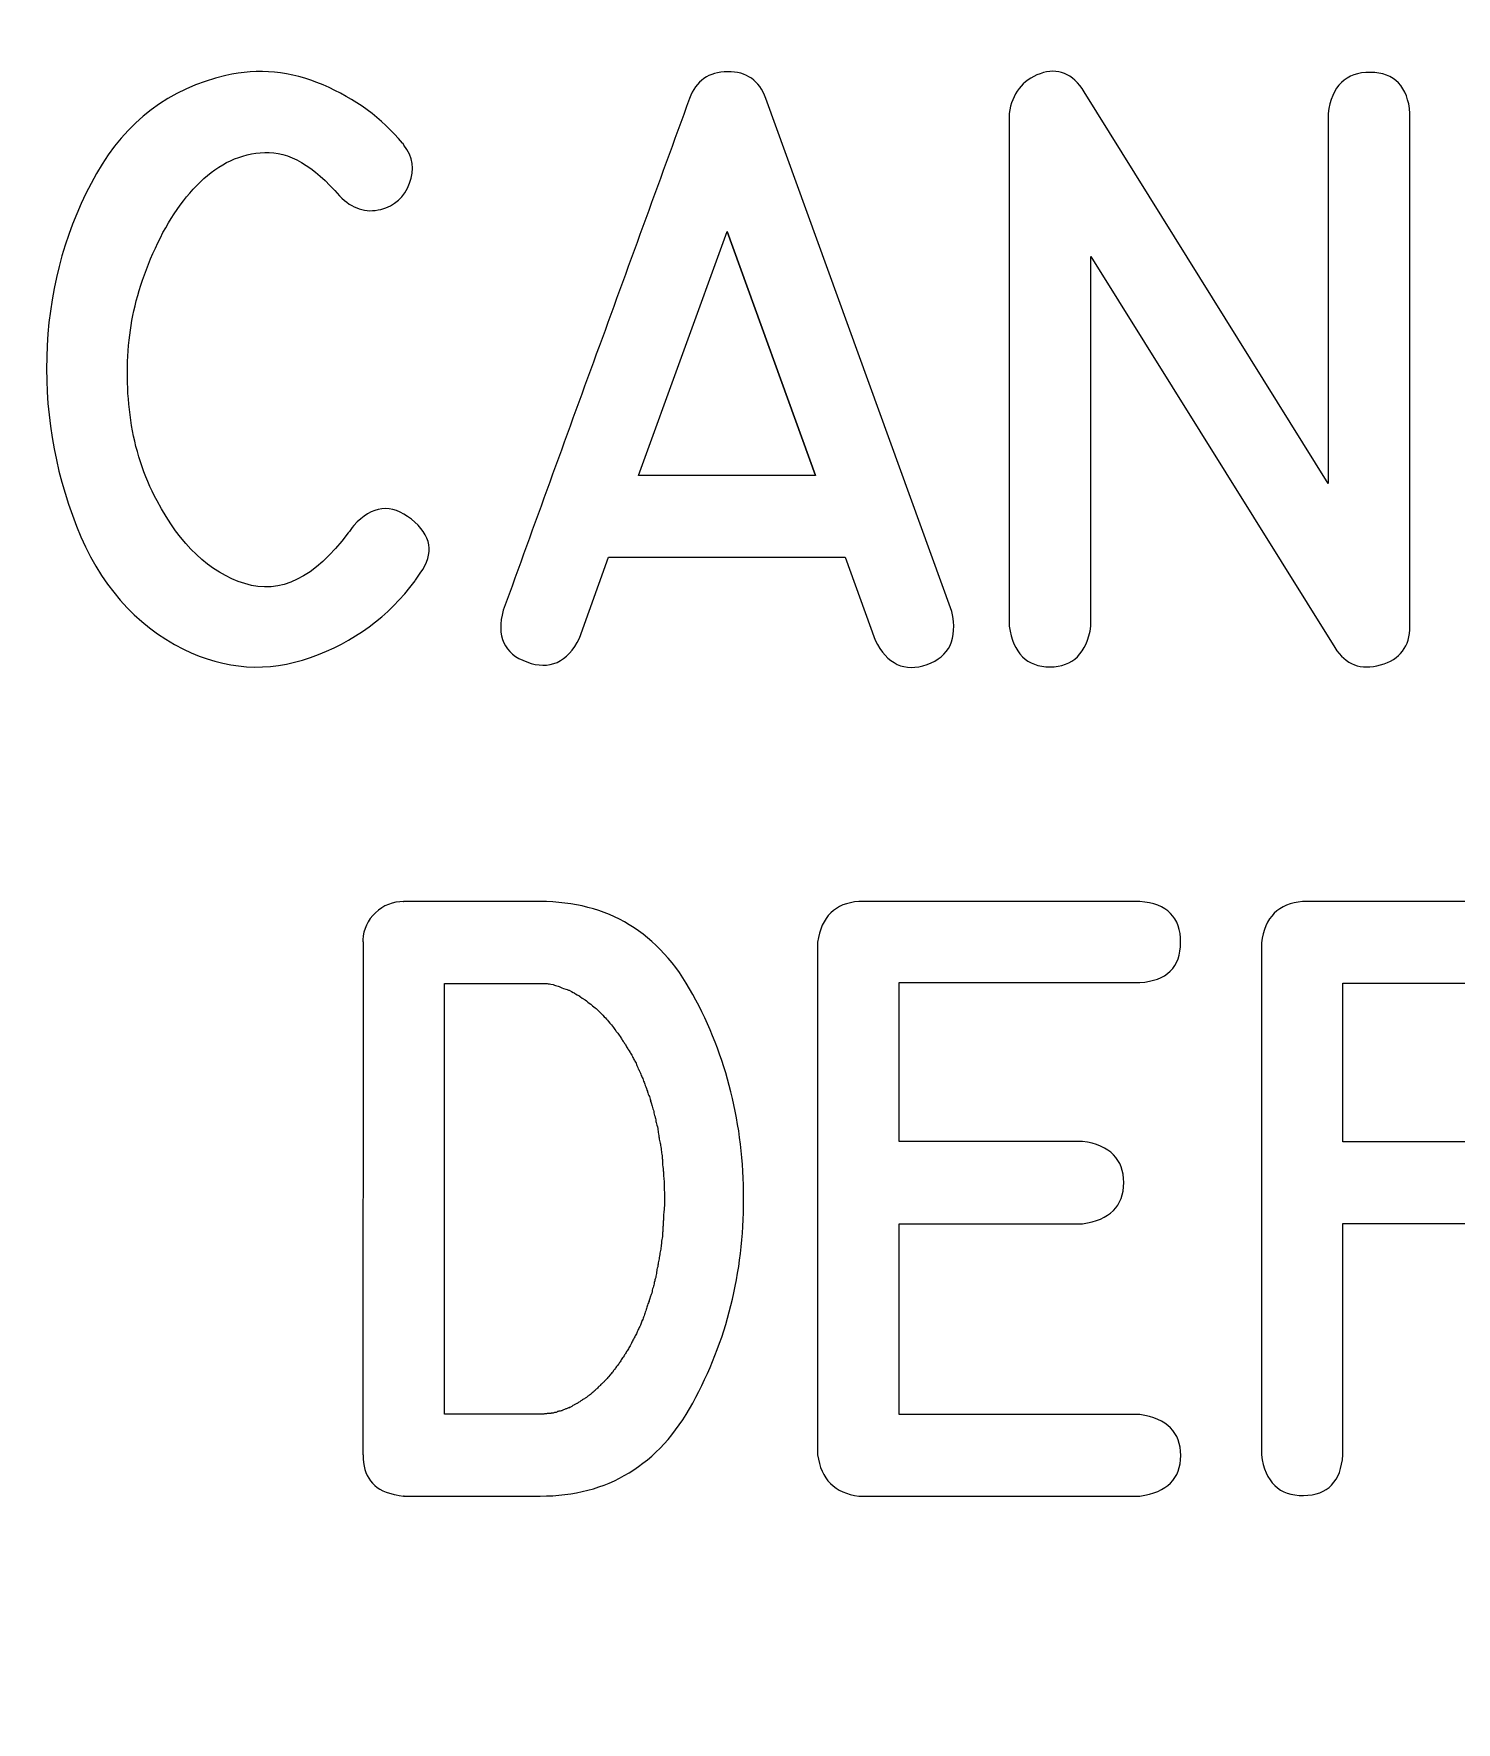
# Model space of a CAD drawing. Header units: millimetres. Extents: x -288 to 359, y -150 to 98.
# Drawn here: x -62.22 to -54.62, y 15.93 to 24.95 of the extents above; entities that cross this region are included whole.
import ezdxf

# ---------------------------------------------------------------- set-up
doc = ezdxf.new("R2010")
doc.units = ezdxf.units.MM
doc.header["$MEASUREMENT"] = 0
doc.layers.add('Cut', color=7, linetype='Continuous', plot=False)
doc.layers.add('Engrave', color=7, linetype='Continuous')

msp = doc.modelspace()

# ---------------------------------------------------------------- linework, layer by layer
at = {"layer": 'Cut', "color": 250, "lineweight": 9}
msp.add_open_spline([(-125.3294, 95.8698), (-125.5948, 95.8696), (-125.8492, 95.764), (-126.0368, 95.5762), (-126.0368, 95.5762), (-126.2243, 95.3885), (-126.3296, 95.1352), (-126.3294, 94.8698), (-126.3294, 94.8698), (-126.3294, 94.8698), (-126.3294, 90.3823), (-126.3294, 90.3823), (-126.3294, 90.3823), (-126.3292, 90.1169), (-126.2236, 89.8624), (-126.0359, 89.6749), (-126.0359, 89.6749), (-125.8481, 89.4874), (-125.5948, 89.3821), (-125.3294, 89.3823), (-125.3294, 89.3823), (-125.3294, 89.3823), (-122.8669, 89.3823), (-122.8669, 89.3823), (-122.8669, 89.3823), (-120.5447, 89.3823), (-118.3988, 88.1434), (-117.2377, 86.1323), (-117.2377, 86.1323), (-116.0766, 84.1212), (-116.0766, 81.6434), (-117.2377, 79.6323), (-117.2377, 79.6323), (-118.3988, 77.6212), (-120.5447, 76.3823), (-122.8669, 76.3823), (-122.8669, 76.3823), (-122.8669, 76.3823), (-125.3294, 76.3823), (-125.3294, 76.3823), (-125.3294, 76.3823), (-125.5948, 76.3821), (-125.8492, 76.2765), (-126.0368, 76.0887), (-126.0368, 76.0887), (-126.2243, 75.901), (-126.3296, 75.6477), (-126.3294, 75.3823), (-126.3294, 75.3823), (-126.3294, 75.3823), (-126.3294, 23.7073), (-126.3294, 23.7073), (-126.3294, 23.7073), (-126.3292, 23.4419), (-126.2236, 23.1874), (-126.0359, 22.9999), (-126.0359, 22.9999), (-125.8481, 22.8124), (-125.5948, 22.7071), (-125.3294, 22.7073), (-125.3294, 22.7073), (-125.3294, 22.7073), (-122.8669, 22.7073), (-122.8669, 22.7073), (-122.8669, 22.7073), (-120.5447, 22.7073), (-118.3988, 21.4684), (-117.2377, 19.4573), (-117.2377, 19.4573), (-116.0766, 17.4462), (-116.0766, 14.9684), (-117.2377, 12.9573), (-117.2377, 12.9573), (-118.3988, 10.9462), (-120.5447, 9.7073), (-122.8669, 9.7073), (-122.8669, 9.7073), (-122.8669, 9.7073), (-125.3294, 9.7073), (-125.3294, 9.7073), (-125.3294, 9.7073), (-125.5948, 9.7071), (-125.8492, 9.6015), (-126.0368, 9.4137), (-126.0368, 9.4137), (-126.2243, 9.226), (-126.3296, 8.9727), (-126.3294, 8.7073), (-126.3294, 8.7073), (-126.3294, 8.7073), (-126.3294, -62.0177), (-126.3294, -62.0177), (-126.3294, -62.0177), (-126.3292, -62.2831), (-126.2236, -62.5376), (-126.0359, -62.7251), (-126.0359, -62.7251), (-125.8481, -62.9126), (-125.5948, -63.0179), (-125.3294, -63.0177), (-125.3294, -63.0177), (-125.3294, -63.0177), (-122.8669, -63.0177), (-122.8669, -63.0177), (-122.8669, -63.0177), (-120.5447, -63.0177), (-118.3988, -64.2566), (-117.2377, -66.2677), (-117.2377, -66.2677), (-116.0766, -68.2788), (-116.0766, -70.7566), (-117.2377, -72.7677), (-117.2377, -72.7677), (-118.3988, -74.7788), (-120.5447, -76.0177), (-122.8669, -76.0177), (-122.8669, -76.0177), (-122.8669, -76.0177), (-125.3294, -76.0177), (-125.3294, -76.0177), (-125.3294, -76.0177), (-125.5948, -76.0179), (-125.8492, -76.1235), (-126.0368, -76.3113), (-126.0368, -76.3113), (-126.2243, -76.499), (-126.3296, -76.7523), (-126.3294, -77.0177), (-126.3294, -77.0177), (-126.3294, -77.0177), (-126.3294, -128.6927), (-126.3294, -128.6927), (-126.3294, -128.6927), (-126.3292, -128.9581), (-126.2236, -129.2126), (-126.0359, -129.4001), (-126.0359, -129.4001), (-125.8481, -129.5876), (-125.5948, -129.6929), (-125.3294, -129.6927), (-125.3294, -129.6927), (-125.3294, -129.6927), (-122.8669, -129.6927), (-122.8669, -129.6927), (-122.8669, -129.6927), (-120.5447, -129.6927), (-118.3988, -130.9316), (-117.2377, -132.9427), (-117.2377, -132.9427), (-116.0766, -134.9538), (-116.0766, -137.4316), (-117.2377, -139.4427), (-117.2377, -139.4427), (-118.3988, -141.4538), (-120.5447, -142.6927), (-122.8669, -142.6927), (-122.8669, -142.6927), (-122.8669, -142.6927), (-125.3294, -142.6927), (-125.3294, -142.6927), (-125.3294, -142.6927), (-125.5948, -142.6929), (-125.8492, -142.7985), (-126.0368, -142.9863), (-126.0368, -142.9863), (-126.2243, -143.174), (-126.3296, -143.4273), (-126.3294, -143.6927), (-126.3294, -143.6927), (-126.3294, -143.6927), (-126.3294, -148.1802), (-126.3294, -148.1802), (-126.3294, -148.1802), (-126.3292, -148.4456), (-126.2236, -148.7001), (-126.0359, -148.8876), (-126.0359, -148.8876), (-125.8481, -149.0751), (-125.5948, -149.1804), (-125.3294, -149.1802), (-125.3294, -149.1802), (-125.3294, -149.1802), (16.1206, -149.1802), (16.1206, -149.1802), (16.1206, -149.1802), (16.386, -149.1801), (16.6404, -149.0745), (16.828, -148.8867), (16.828, -148.8867), (17.0155, -148.6989), (17.1208, -148.4456), (17.1206, -148.1802), (17.1206, -148.1802), (17.1206, -148.1802), (17.1206, -143.6927), (17.1206, -143.6927), (17.1206, -143.6927), (17.1204, -143.4273), (17.0149, -143.1729), (16.8271, -142.9854), (16.8271, -142.9854), (16.6393, -142.7978), (16.386, -142.6926), (16.1206, -142.6927), (16.1206, -142.6927), (16.1206, -142.6927), (13.6581, -142.6927), (13.6581, -142.6927), (13.6581, -142.6927), (11.3359, -142.6927), (9.1901, -141.4538), (8.029, -139.4427), (8.029, -139.4427), (6.8678, -137.4316), (6.8678, -134.9538), (8.029, -132.9427), (8.029, -132.9427), (9.1901, -130.9316), (11.3359, -129.6927), (13.6581, -129.6927), (13.6581, -129.6927), (13.6581, -129.6927), (16.1206, -129.6927), (16.1206, -129.6927), (16.1206, -129.6927), (16.386, -129.6926), (16.6404, -129.587), (16.828, -129.3992), (16.828, -129.3992), (17.0155, -129.2114), (17.1208, -128.9581), (17.1206, -128.6927), (17.1206, -128.6927), (17.1206, -128.6927), (17.1206, -77.0177), (17.1206, -77.0177), (17.1206, -77.0177), (17.1204, -76.7523), (17.0149, -76.4979), (16.8271, -76.3104), (16.8271, -76.3104), (16.6393, -76.1228), (16.386, -76.0176), (16.1206, -76.0177), (16.1206, -76.0177), (16.1206, -76.0177), (13.6581, -76.0177), (13.6581, -76.0177), (13.6581, -76.0177), (11.3359, -76.0177), (9.1901, -74.7788), (8.029, -72.7677), (8.029, -72.7677), (6.8678, -70.7566), (6.8678, -68.2788), (8.029, -66.2677), (8.029, -66.2677), (9.1901, -64.2566), (11.3359, -63.0177), (13.6581, -63.0177), (13.6581, -63.0177), (13.6581, -63.0177), (16.1206, -63.0177), (16.1206, -63.0177), (16.1206, -63.0177), (16.386, -63.0176), (16.6404, -62.912), (16.828, -62.7242), (16.828, -62.7242), (17.0155, -62.5364), (17.1208, -62.2831), (17.1206, -62.0177), (17.1206, -62.0177), (17.1206, -62.0177), (17.1206, 8.7073), (17.1206, 8.7073), (17.1206, 8.7073), (17.1204, 8.9727), (17.0149, 9.2271), (16.8271, 9.4146), (16.8271, 9.4146), (16.6393, 9.6022), (16.386, 9.7074), (16.1206, 9.7073), (16.1206, 9.7073), (16.1206, 9.7073), (13.6581, 9.7073), (13.6581, 9.7073), (13.6581, 9.7073), (11.3359, 9.7073), (9.1901, 10.9462), (8.029, 12.9573), (8.029, 12.9573), (6.8678, 14.9684), (6.8678, 17.4462), (8.029, 19.4573), (8.029, 19.4573), (9.1901, 21.4684), (11.3359, 22.7073), (13.6581, 22.7073), (13.6581, 22.7073), (13.6581, 22.7073), (16.1206, 22.7073), (16.1206, 22.7073), (16.1206, 22.7073), (16.386, 22.7074), (16.6404, 22.813), (16.828, 23.0008), (16.828, 23.0008), (17.0155, 23.1886), (17.1208, 23.4419), (17.1206, 23.7073), (17.1206, 23.7073), (17.1206, 23.7073), (17.1206, 75.3823), (17.1206, 75.3823), (17.1206, 75.3823), (17.1204, 75.6477), (17.0149, 75.9021), (16.8271, 76.0896), (16.8271, 76.0896), (16.6393, 76.2772), (16.386, 76.3824), (16.1206, 76.3823), (16.1206, 76.3823), (16.1206, 76.3823), (13.6581, 76.3823), (13.6581, 76.3823), (13.6581, 76.3823), (11.3359, 76.3823), (9.1901, 77.6212), (8.029, 79.6323), (8.029, 79.6323), (6.8678, 81.6434), (6.8678, 84.1212), (8.029, 86.1323), (8.029, 86.1323), (9.1901, 88.1434), (11.3359, 89.3823), (13.6581, 89.3823), (13.6581, 89.3823), (13.6581, 89.3823), (16.1206, 89.3823), (16.1206, 89.3823), (16.1206, 89.3823), (16.386, 89.3824), (16.6404, 89.488), (16.828, 89.6758), (16.828, 89.6758), (17.0155, 89.8636), (17.1208, 90.1169), (17.1206, 90.3823), (17.1206, 90.3823), (17.1206, 90.3823), (17.1206, 94.8698), (17.1206, 94.8698), (17.1206, 94.8698), (17.1204, 95.1352), (17.0149, 95.3896), (16.8271, 95.5771), (16.8271, 95.5771), (16.6393, 95.7647), (16.386, 95.8699), (16.1206, 95.8698), (16.1206, 95.8698), (16.1206, 95.8698), (-125.3294, 95.8698), (-125.3294, 95.8698)], degree=3, knots=[0, 0, 0, 0, 0.010753, 0.010753, 0.010753, 0.010753, 0.021505, 0.021505, 0.021505, 0.021505, 0.032258, 0.032258, 0.032258, 0.032258, 0.043011, 0.043011, 0.043011, 0.043011, 0.053763, 0.053763, 0.053763, 0.053763, 0.064516, 0.064516, 0.064516, 0.064516, 0.075269, 0.075269, 0.075269, 0.075269, 0.086022, 0.086022, 0.086022, 0.086022, 0.096774, 0.096774, 0.096774, 0.096774, 0.107527, 0.107527, 0.107527, 0.107527, 0.11828, 0.11828, 0.11828, 0.11828, 0.129032, 0.129032, 0.129032, 0.129032, 0.139785, 0.139785, 0.139785, 0.139785, 0.150538, 0.150538, 0.150538, 0.150538, 0.16129, 0.16129, 0.16129, 0.16129, 0.172043, 0.172043, 0.172043, 0.172043, 0.182796, 0.182796, 0.182796, 0.182796, 0.193548, 0.193548, 0.193548, 0.193548, 0.204301, 0.204301, 0.204301, 0.204301, 0.215054, 0.215054, 0.215054, 0.215054, 0.225806, 0.225806, 0.225806, 0.225806, 0.236559, 0.236559, 0.236559, 0.236559, 0.247312, 0.247312, 0.247312, 0.247312, 0.258065, 0.258065, 0.258065, 0.258065, 0.268817, 0.268817, 0.268817, 0.268817, 0.27957, 0.27957, 0.27957, 0.27957, 0.290323, 0.290323, 0.290323, 0.290323, 0.301075, 0.301075, 0.301075, 0.301075, 0.311828, 0.311828, 0.311828, 0.311828, 0.322581, 0.322581, 0.322581, 0.322581, 0.333333, 0.333333, 0.333333, 0.333333, 0.344086, 0.344086, 0.344086, 0.344086, 0.354839, 0.354839, 0.354839, 0.354839, 0.365591, 0.365591, 0.365591, 0.365591, 0.376344, 0.376344, 0.376344, 0.376344, 0.387097, 0.387097, 0.387097, 0.387097, 0.397849, 0.397849, 0.397849, 0.397849, 0.408602, 0.408602, 0.408602, 0.408602, 0.419355, 0.419355, 0.419355, 0.419355, 0.430108, 0.430108, 0.430108, 0.430108, 0.44086, 0.44086, 0.44086, 0.44086, 0.451613, 0.451613, 0.451613, 0.451613, 0.462366, 0.462366, 0.462366, 0.462366, 0.473118, 0.473118, 0.473118, 0.473118, 0.483871, 0.483871, 0.483871, 0.483871, 0.494624, 0.494624, 0.494624, 0.494624, 0.505376, 0.505376, 0.505376, 0.505376, 0.516129, 0.516129, 0.516129, 0.516129, 0.526882, 0.526882, 0.526882, 0.526882, 0.537634, 0.537634, 0.537634, 0.537634, 0.548387, 0.548387, 0.548387, 0.548387, 0.55914, 0.55914, 0.55914, 0.55914, 0.569892, 0.569892, 0.569892, 0.569892, 0.580645, 0.580645, 0.580645, 0.580645, 0.591398, 0.591398, 0.591398, 0.591398, 0.602151, 0.602151, 0.602151, 0.602151, 0.612903, 0.612903, 0.612903, 0.612903, 0.623656, 0.623656, 0.623656, 0.623656, 0.634409, 0.634409, 0.634409, 0.634409, 0.645161, 0.645161, 0.645161, 0.645161, 0.655914, 0.655914, 0.655914, 0.655914, 0.666667, 0.666667, 0.666667, 0.666667, 0.677419, 0.677419, 0.677419, 0.677419, 0.688172, 0.688172, 0.688172, 0.688172, 0.698925, 0.698925, 0.698925, 0.698925, 0.709677, 0.709677, 0.709677, 0.709677, 0.72043, 0.72043, 0.72043, 0.72043, 0.731183, 0.731183, 0.731183, 0.731183, 0.741935, 0.741935, 0.741935, 0.741935, 0.752688, 0.752688, 0.752688, 0.752688, 0.763441, 0.763441, 0.763441, 0.763441, 0.774194, 0.774194, 0.774194, 0.774194, 0.784946, 0.784946, 0.784946, 0.784946, 0.795699, 0.795699, 0.795699, 0.795699, 0.806452, 0.806452, 0.806452, 0.806452, 0.817204, 0.817204, 0.817204, 0.817204, 0.827957, 0.827957, 0.827957, 0.827957, 0.83871, 0.83871, 0.83871, 0.83871, 0.849462, 0.849462, 0.849462, 0.849462, 0.860215, 0.860215, 0.860215, 0.860215, 0.870968, 0.870968, 0.870968, 0.870968, 0.88172, 0.88172, 0.88172, 0.88172, 0.892473, 0.892473, 0.892473, 0.892473, 0.903226, 0.903226, 0.903226, 0.903226, 0.913978, 0.913978, 0.913978, 0.913978, 0.924731, 0.924731, 0.924731, 0.924731, 0.935484, 0.935484, 0.935484, 0.935484, 0.946237, 0.946237, 0.946237, 0.946237, 0.956989, 0.956989, 0.956989, 0.956989, 0.967742, 0.967742, 0.967742, 0.967742, 0.978495, 0.978495, 0.978495, 0.978495, 1, 1, 1, 1], dxfattribs=at)
at = {"layer": 'Engrave', "color": 240, "lineweight": 9}
for points, knots in [([(-60.1581, 22.0675), (-60.1581, 22.0675), (-60.1718, 22.0468), (-60.1718, 22.0468), (-60.1718, 22.0468), (-60.175, 22.0431), (-60.1776, 22.0394), (-60.1797, 22.0362), (-60.1797, 22.0362), (-60.1813, 22.0331), (-60.1835, 22.0299), (-60.1856, 22.0267), (-60.1856, 22.0267), (-60.3274, 21.8357), (-60.5131, 21.6997), (-60.7433, 21.6182), (-60.7433, 21.6182), (-60.973, 21.5372), (-61.1995, 21.552), (-61.4228, 21.6626), (-61.4228, 21.6626), (-61.6821, 21.7918), (-61.8726, 22.0108), (-61.9943, 22.3199), (-61.9943, 22.3199), (-62.1154, 22.6289), (-62.1678, 22.9501), (-62.1509, 23.2835), (-62.1509, 23.2835), (-62.1334, 23.6169), (-62.0456, 23.9227), (-61.8874, 24.2021), (-61.8874, 24.2021), (-61.7286, 24.481), (-61.4984, 24.6556), (-61.1963, 24.726), (-61.1963, 24.726), (-61.0227, 24.7662), (-60.8497, 24.7493), (-60.6772, 24.6757), (-60.6772, 24.6757), (-60.5047, 24.6016), (-60.3628, 24.4979), (-60.2522, 24.3646), (-60.2522, 24.3646), (-60.2512, 24.3646), (-60.2485, 24.3614), (-60.2448, 24.354), (-60.2448, 24.354), (-60.1972, 24.2921), (-60.1872, 24.2238), (-60.2152, 24.1503), (-60.2152, 24.1503), (-60.2432, 24.0762), (-60.294, 24.0301), (-60.3687, 24.0111), (-60.3687, 24.0111), (-60.448, 23.9905), (-60.5216, 24.0143), (-60.5888, 24.0825), (-60.5888, 24.0825), (-60.7274, 24.2439), (-60.8608, 24.3212), (-60.9888, 24.3154), (-60.9888, 24.3154), (-61.1169, 24.309), (-61.2317, 24.2561), (-61.3328, 24.1571), (-61.3328, 24.1571), (-61.4344, 24.0577), (-61.5185, 23.9307), (-61.5857, 23.7756), (-61.5857, 23.7756), (-61.6529, 23.6206), (-61.6942, 23.4756), (-61.7096, 23.3401), (-61.7096, 23.3401), (-61.7281, 23.1893), (-61.7265, 23.0374), (-61.7043, 22.885), (-61.7043, 22.885), (-61.6821, 22.7326), (-61.6355, 22.5892), (-61.564, 22.4548), (-61.564, 22.4548), (-61.4397, 22.2193), (-61.2836, 22.0717), (-61.0952, 22.0124), (-61.0952, 22.0124), (-60.9063, 21.9526), (-60.7221, 22.0431), (-60.5422, 22.2828), (-60.5422, 22.2828), (-60.5338, 22.2929), (-60.5242, 22.3066), (-60.5126, 22.323), (-60.5126, 22.323), (-60.4158, 22.4305), (-60.3131, 22.4416), (-60.2051, 22.3564), (-60.2051, 22.3564), (-60.0972, 22.2712), (-60.0813, 22.1749), (-60.1581, 22.0675)], [0, 0, 0, 0, 0.037037, 0.037037, 0.037037, 0.037037, 0.074074, 0.074074, 0.074074, 0.074074, 0.111111, 0.111111, 0.111111, 0.111111, 0.148148, 0.148148, 0.148148, 0.148148, 0.185185, 0.185185, 0.185185, 0.185185, 0.222222, 0.222222, 0.222222, 0.222222, 0.259259, 0.259259, 0.259259, 0.259259, 0.296296, 0.296296, 0.296296, 0.296296, 0.333333, 0.333333, 0.333333, 0.333333, 0.37037, 0.37037, 0.37037, 0.37037, 0.407407, 0.407407, 0.407407, 0.407407, 0.444444, 0.444444, 0.444444, 0.444444, 0.481481, 0.481481, 0.481481, 0.481481, 0.518519, 0.518519, 0.518519, 0.518519, 0.555556, 0.555556, 0.555556, 0.555556, 0.592593, 0.592593, 0.592593, 0.592593, 0.62963, 0.62963, 0.62963, 0.62963, 0.666667, 0.666667, 0.666667, 0.666667, 0.703704, 0.703704, 0.703704, 0.703704, 0.740741, 0.740741, 0.740741, 0.740741, 0.777778, 0.777778, 0.777778, 0.777778, 0.814815, 0.814815, 0.814815, 0.814815, 0.851852, 0.851852, 0.851852, 0.851852, 0.888889, 0.888889, 0.888889, 0.888889, 0.925926, 0.925926, 0.925926, 0.925926, 1, 1, 1, 1]), ([(-59.7141, 21.8701), (-59.549, 22.3262), (-59.3834, 22.7818), (-59.2177, 23.2369), (-59.2177, 23.2369), (-59.0516, 23.692), (-58.8854, 24.1476), (-58.7193, 24.6032), (-58.7193, 24.6032), (-58.6849, 24.6974), (-58.6171, 24.745), (-58.5161, 24.7461), (-58.5161, 24.7461), (-58.4145, 24.7472), (-58.3462, 24.6995), (-58.3113, 24.6032), (-58.3113, 24.6032), (-58.3113, 24.6032), (-57.3175, 21.8627), (-57.3175, 21.8627), (-57.3175, 21.8627), (-57.2868, 21.7166), (-57.3312, 21.623), (-57.4508, 21.5806), (-57.4508, 21.5806), (-57.571, 21.5378), (-57.663, 21.5817), (-57.7287, 21.7108), (-57.7287, 21.7108), (-57.7287, 21.7108), (-57.8879, 22.1542), (-57.8879, 22.1542), (-57.8879, 22.1542), (-57.8879, 22.1542), (-59.1516, 22.1542), (-59.1516, 22.1542), (-59.1516, 22.1542), (-59.1516, 22.1542), (-59.3066, 21.7214), (-59.3066, 21.7214), (-59.3066, 21.7214), (-59.3728, 21.5912), (-59.467, 21.5489), (-59.5887, 21.5939), (-59.5887, 21.5939), (-59.7109, 21.6383), (-59.7527, 21.7309), (-59.7141, 21.8701)], [0, 0, 0, 0, 0.076923, 0.076923, 0.076923, 0.076923, 0.153846, 0.153846, 0.153846, 0.153846, 0.230769, 0.230769, 0.230769, 0.230769, 0.307692, 0.307692, 0.307692, 0.307692, 0.384615, 0.384615, 0.384615, 0.384615, 0.461538, 0.461538, 0.461538, 0.461538, 0.538462, 0.538462, 0.538462, 0.538462, 0.615385, 0.615385, 0.615385, 0.615385, 0.692308, 0.692308, 0.692308, 0.692308, 0.769231, 0.769231, 0.769231, 0.769231, 0.846154, 0.846154, 0.846154, 0.846154, 1, 1, 1, 1]), ([(-54.8712, 21.7849), (-54.8712, 21.6764), (-54.9236, 21.6076), (-55.0284, 21.578), (-55.0284, 21.578), (-55.1337, 21.5489), (-55.2146, 21.5796), (-55.2728, 21.6706), (-55.2728, 21.6706), (-55.2728, 21.6706), (-56.5751, 23.7587), (-56.5751, 23.7587), (-56.5751, 23.7587), (-56.5751, 23.7587), (-56.5751, 21.7849), (-56.5751, 21.7849), (-56.5751, 21.7849), (-56.5979, 21.6404), (-56.6709, 21.5679), (-56.7942, 21.5679), (-56.7942, 21.5679), (-56.918, 21.5679), (-56.9905, 21.6404), (-57.0122, 21.7849), (-57.0122, 21.7849), (-57.0122, 21.7849), (-57.0122, 24.5228), (-57.0122, 24.5228), (-57.0122, 24.5228), (-56.9969, 24.6302), (-56.9418, 24.7011), (-56.8471, 24.7355), (-56.8471, 24.7355), (-56.7524, 24.7694), (-56.6735, 24.7371), (-56.6106, 24.6392), (-56.6106, 24.6392), (-56.6106, 24.6392), (-55.3083, 22.5479), (-55.3083, 22.5479), (-55.3083, 22.5479), (-55.3083, 22.5479), (-55.3083, 24.5228), (-55.3083, 24.5228), (-55.3083, 24.5228), (-55.2887, 24.6704), (-55.2136, 24.744), (-55.0829, 24.7424), (-55.0829, 24.7424), (-54.9522, 24.7408), (-54.8818, 24.6678), (-54.8712, 24.5228), (-54.8712, 24.5228), (-54.8712, 24.5228), (-54.8712, 21.7849), (-54.8712, 21.7849)], [0, 0, 0, 0, 0.066667, 0.066667, 0.066667, 0.066667, 0.133333, 0.133333, 0.133333, 0.133333, 0.2, 0.2, 0.2, 0.2, 0.266667, 0.266667, 0.266667, 0.266667, 0.333333, 0.333333, 0.333333, 0.333333, 0.4, 0.4, 0.4, 0.4, 0.466667, 0.466667, 0.466667, 0.466667, 0.533333, 0.533333, 0.533333, 0.533333, 0.6, 0.6, 0.6, 0.6, 0.666667, 0.666667, 0.666667, 0.666667, 0.733333, 0.733333, 0.733333, 0.733333, 0.8, 0.8, 0.8, 0.8, 0.866667, 0.866667, 0.866667, 0.866667, 1, 1, 1, 1]), ([(-58.0462, 22.5897), (-58.0462, 22.5897), (-58.5176, 23.892), (-58.5176, 23.892), (-58.5176, 23.892), (-58.5176, 23.892), (-58.9918, 22.5897), (-58.9918, 22.5897), (-58.9918, 22.5897), (-58.9918, 22.5897), (-58.0462, 22.5897), (-58.0462, 22.5897)], [0, 0, 0, 0, 0.25, 0.25, 0.25, 0.25, 0.5, 0.5, 0.5, 0.5, 1, 1, 1, 1]), ([(-58.5176, 23.892), (-58.5176, 23.892), (-58.0462, 22.5897), (-58.0462, 22.5897), (-58.0462, 22.5897), (-58.0462, 22.5897), (-58.5176, 23.892), (-58.5176, 23.892)], [0, 0, 0, 0, 0.333333, 0.333333, 0.333333, 0.333333, 1, 1, 1, 1]), ([(-60.2474, 20.3145), (-60.2474, 20.3145), (-59.5172, 20.3145), (-59.5172, 20.3145), (-59.5172, 20.3145), (-59.1542, 20.3145), (-58.8827, 20.1494), (-58.7017, 19.8187), (-58.7017, 19.8187), (-58.5208, 19.4879), (-58.4303, 19.1239), (-58.4303, 18.727), (-58.4303, 18.727), (-58.4303, 18.3301), (-58.5213, 17.9666), (-58.7023, 17.6359), (-58.7023, 17.6359), (-58.8838, 17.3051), (-59.1552, 17.1395), (-59.5172, 17.1395), (-59.5172, 17.1395), (-59.5172, 17.1395), (-60.2474, 17.1395), (-60.2474, 17.1395), (-60.2474, 17.1395), (-60.2474, 17.1395), (-60.2443, 17.1395), (-60.2443, 17.1395), (-60.2443, 17.1395), (-60.2443, 17.1395), (-60.2474, 17.1395), (-60.2474, 17.1395), (-60.2474, 17.1395), (-60.2813, 17.1448), (-60.2998, 17.148), (-60.303, 17.149), (-60.303, 17.149), (-60.4104, 17.1744), (-60.4639, 17.2448), (-60.4628, 17.3596), (-60.4628, 17.3596), (-60.4628, 17.3596), (-60.4644, 17.3596), (-60.4644, 17.3596), (-60.4644, 17.3596), (-60.4644, 17.3596), (-60.4628, 20.0975), (-60.4628, 20.0975), (-60.4628, 20.0975), (-60.4639, 20.1007), (-60.4644, 20.105), (-60.4644, 20.1097), (-60.4644, 20.1097), (-60.4612, 20.1669), (-60.439, 20.215), (-60.3972, 20.2547), (-60.3972, 20.2547), (-60.3549, 20.2944), (-60.3046, 20.3145), (-60.2459, 20.3145), (-60.2459, 20.3145), (-60.2459, 20.3145), (-60.2474, 20.3145), (-60.2474, 20.3145)], [0, 0, 0, 0, 0.058824, 0.058824, 0.058824, 0.058824, 0.117647, 0.117647, 0.117647, 0.117647, 0.176471, 0.176471, 0.176471, 0.176471, 0.235294, 0.235294, 0.235294, 0.235294, 0.294118, 0.294118, 0.294118, 0.294118, 0.352941, 0.352941, 0.352941, 0.352941, 0.411765, 0.411765, 0.411765, 0.411765, 0.470588, 0.470588, 0.470588, 0.470588, 0.529412, 0.529412, 0.529412, 0.529412, 0.588235, 0.588235, 0.588235, 0.588235, 0.647059, 0.647059, 0.647059, 0.647059, 0.705882, 0.705882, 0.705882, 0.705882, 0.764706, 0.764706, 0.764706, 0.764706, 0.823529, 0.823529, 0.823529, 0.823529, 0.882353, 0.882353, 0.882353, 0.882353, 1, 1, 1, 1]), ([(-56.3141, 19.8822), (-56.3141, 19.8822), (-57.5995, 19.8822), (-57.5995, 19.8822), (-57.5995, 19.8822), (-57.5995, 19.8822), (-57.5995, 19.0339), (-57.5995, 19.0339), (-57.5995, 19.0339), (-57.5995, 19.0339), (-56.6195, 19.0339), (-56.6195, 19.0339), (-56.6195, 19.0339), (-56.4729, 19.0122), (-56.3999, 18.9387), (-56.4004, 18.8133), (-56.4004, 18.8133), (-56.4009, 18.6873), (-56.474, 18.6143), (-56.6195, 18.5937), (-56.6195, 18.5937), (-56.6195, 18.5937), (-57.5995, 18.5937), (-57.5995, 18.5937), (-57.5995, 18.5937), (-57.5995, 18.5937), (-57.5995, 17.575), (-57.5995, 17.575), (-57.5995, 17.575), (-57.5995, 17.575), (-56.3141, 17.575), (-56.3141, 17.575), (-56.3141, 17.575), (-56.1686, 17.5533), (-56.0956, 17.4808), (-56.0956, 17.3565), (-56.0956, 17.3565), (-56.0956, 17.2326), (-56.1686, 17.1601), (-56.3141, 17.1395), (-56.3141, 17.1395), (-56.3141, 17.1395), (-57.8149, 17.1395), (-57.8149, 17.1395), (-57.8149, 17.1395), (-57.944, 17.1559), (-58.0175, 17.2295), (-58.035, 17.3596), (-58.035, 17.3596), (-58.035, 17.3596), (-58.035, 20.0975), (-58.035, 20.0975), (-58.035, 20.0975), (-58.0154, 20.2341), (-57.9419, 20.306), (-57.8149, 20.3145), (-57.8149, 20.3145), (-57.8149, 20.3145), (-56.3141, 20.3145), (-56.3141, 20.3145), (-56.3141, 20.3145), (-56.1686, 20.3034), (-56.0956, 20.2304), (-56.0961, 20.0965), (-56.0961, 20.0965), (-56.0967, 19.9626), (-56.1697, 19.8912), (-56.3141, 19.8822)], [0, 0, 0, 0, 0.055556, 0.055556, 0.055556, 0.055556, 0.111111, 0.111111, 0.111111, 0.111111, 0.166667, 0.166667, 0.166667, 0.166667, 0.222222, 0.222222, 0.222222, 0.222222, 0.277778, 0.277778, 0.277778, 0.277778, 0.333333, 0.333333, 0.333333, 0.333333, 0.388889, 0.388889, 0.388889, 0.388889, 0.444444, 0.444444, 0.444444, 0.444444, 0.5, 0.5, 0.5, 0.5, 0.555556, 0.555556, 0.555556, 0.555556, 0.611111, 0.611111, 0.611111, 0.611111, 0.666667, 0.666667, 0.666667, 0.666667, 0.722222, 0.722222, 0.722222, 0.722222, 0.777778, 0.777778, 0.777778, 0.777778, 0.833333, 0.833333, 0.833333, 0.833333, 0.888889, 0.888889, 0.888889, 0.888889, 1, 1, 1, 1]), ([(-55.6649, 17.3596), (-55.6649, 17.3596), (-55.6649, 20.0944), (-55.6649, 20.0944), (-55.6649, 20.0944), (-55.6464, 20.2309), (-55.5728, 20.3044), (-55.4448, 20.3145), (-55.4448, 20.3145), (-55.4448, 20.3145), (-53.944, 20.3145), (-53.944, 20.3145), (-53.944, 20.3145), (-53.8006, 20.3034), (-53.7287, 20.2298), (-53.7287, 20.0949), (-53.7287, 20.0949), (-53.7287, 19.9605), (-53.8017, 19.888), (-53.9472, 19.879), (-53.9472, 19.879), (-53.9472, 19.879), (-55.2294, 19.879), (-55.2294, 19.879), (-55.2294, 19.879), (-55.2294, 19.879), (-55.2294, 19.0307), (-55.2294, 19.0307), (-55.2294, 19.0307), (-55.2294, 19.0307), (-54.2293, 19.0307), (-54.2293, 19.0307), (-54.2293, 19.0307), (-54.0869, 19.0207), (-54.0144, 18.9508), (-54.0123, 18.8217), (-54.0123, 18.8217), (-54.0102, 18.6926), (-54.0827, 18.6169), (-54.2293, 18.5952), (-54.2293, 18.5952), (-54.2293, 18.5952), (-55.2294, 18.5952), (-55.2294, 18.5952), (-55.2294, 18.5952), (-55.2294, 18.5952), (-55.2294, 17.3596), (-55.2294, 17.3596), (-55.2294, 17.3596), (-55.2394, 17.2173), (-55.3098, 17.1448), (-55.4395, 17.1427), (-55.4395, 17.1427), (-55.5691, 17.1406), (-55.6443, 17.2131), (-55.6649, 17.3596)], [0, 0, 0, 0, 0.066667, 0.066667, 0.066667, 0.066667, 0.133333, 0.133333, 0.133333, 0.133333, 0.2, 0.2, 0.2, 0.2, 0.266667, 0.266667, 0.266667, 0.266667, 0.333333, 0.333333, 0.333333, 0.333333, 0.4, 0.4, 0.4, 0.4, 0.466667, 0.466667, 0.466667, 0.466667, 0.533333, 0.533333, 0.533333, 0.533333, 0.6, 0.6, 0.6, 0.6, 0.666667, 0.666667, 0.666667, 0.666667, 0.733333, 0.733333, 0.733333, 0.733333, 0.8, 0.8, 0.8, 0.8, 0.866667, 0.866667, 0.866667, 0.866667, 1, 1, 1, 1]), ([(-59.5172, 17.5766), (-59.5151, 17.5766), (-59.513, 17.5766), (-59.5108, 17.5766), (-59.5108, 17.5766), (-59.5087, 17.5766), (-59.5061, 17.5766), (-59.5034, 17.5766), (-59.5034, 17.5766), (-59.5013, 17.5766), (-59.4992, 17.5771), (-59.4976, 17.5777), (-59.4976, 17.5777), (-59.496, 17.5782), (-59.4939, 17.5782), (-59.4907, 17.5782), (-59.4907, 17.5782), (-59.4886, 17.5782), (-59.4865, 17.5787), (-59.4839, 17.5792), (-59.4839, 17.5792), (-59.4812, 17.5798), (-59.4786, 17.5798), (-59.4754, 17.5798), (-59.4754, 17.5798), (-59.4733, 17.5798), (-59.4712, 17.5803), (-59.469, 17.5803), (-59.469, 17.5803), (-59.4669, 17.5808), (-59.4643, 17.5814), (-59.4611, 17.5814), (-59.4611, 17.5814), (-59.4595, 17.5814), (-59.4574, 17.5814), (-59.4553, 17.5819), (-59.4553, 17.5819), (-59.4532, 17.5824), (-59.4505, 17.5829), (-59.4473, 17.5829), (-59.4473, 17.5829), (-59.4431, 17.5851), (-59.4389, 17.5861), (-59.4352, 17.5861), (-59.4352, 17.5861), (-59.4331, 17.5861), (-59.4309, 17.5866), (-59.4288, 17.5882), (-59.4288, 17.5882), (-59.4267, 17.5898), (-59.4241, 17.5914), (-59.4209, 17.5919), (-59.4209, 17.5919), (-59.4188, 17.5919), (-59.4166, 17.5925), (-59.414, 17.593), (-59.414, 17.593), (-59.4114, 17.5935), (-59.4087, 17.5941), (-59.4055, 17.5951), (-59.4055, 17.5951), (-59.4034, 17.5951), (-59.4013, 17.5956), (-59.3992, 17.5967), (-59.3992, 17.5967), (-59.3971, 17.5978), (-59.395, 17.5988), (-59.3918, 17.5999), (-59.3918, 17.5999), (-59.3854, 17.602), (-59.3807, 17.6041), (-59.3775, 17.6062), (-59.3775, 17.6062), (-59.359, 17.6126), (-59.3537, 17.6142), (-59.3621, 17.6126), (-59.3621, 17.6126), (-59.36, 17.6126), (-59.3579, 17.6131), (-59.3558, 17.6147), (-59.3558, 17.6147), (-59.3537, 17.6163), (-59.351, 17.6173), (-59.3484, 17.6184), (-59.3484, 17.6184), (-59.3389, 17.6247), (-59.3346, 17.6274), (-59.3357, 17.6263), (-59.3357, 17.6263), (-59.3256, 17.6316), (-59.3203, 17.6343), (-59.3203, 17.6343), (-59.3203, 17.6343), (-59.3182, 17.6353), (-59.3161, 17.6364), (-59.314, 17.638), (-59.314, 17.638), (-59.3119, 17.6396), (-59.3092, 17.6412), (-59.3061, 17.6433), (-59.3061, 17.6433), (-59.2971, 17.6496), (-59.2923, 17.6528), (-59.2923, 17.6528), (-59.2923, 17.6528), (-59.2902, 17.6539), (-59.2881, 17.6549), (-59.2854, 17.6565), (-59.2854, 17.6565), (-59.2828, 17.6581), (-59.2801, 17.6597), (-59.2769, 17.6618), (-59.2769, 17.6618), (-59.2748, 17.6628), (-59.2727, 17.6644), (-59.2706, 17.6666), (-59.2706, 17.6666), (-59.2685, 17.6687), (-59.2658, 17.6708), (-59.2627, 17.6729), (-59.2627, 17.6729), (-59.2611, 17.674), (-59.259, 17.675), (-59.2568, 17.6766), (-59.2568, 17.6766), (-59.2547, 17.6782), (-59.2521, 17.6803), (-59.2489, 17.6819), (-59.2489, 17.6819), (-59.2468, 17.684), (-59.2415, 17.6882), (-59.2336, 17.6946), (-59.2336, 17.6946), (-59.2251, 17.7031), (-59.2209, 17.7068), (-59.2209, 17.7068), (-59.2209, 17.7068), (-59.2187, 17.7089), (-59.2172, 17.711), (-59.215, 17.7131), (-59.215, 17.7131), (-59.2129, 17.7152), (-59.2103, 17.7179), (-59.2071, 17.7211), (-59.2071, 17.7211), (-59.205, 17.7232), (-59.2029, 17.7248), (-59.2007, 17.7269), (-59.2007, 17.7269), (-59.1986, 17.729), (-59.1965, 17.7316), (-59.1933, 17.7348), (-59.1933, 17.7348), (-59.1902, 17.7369), (-59.1854, 17.7412), (-59.1791, 17.747), (-59.1791, 17.747), (-59.1769, 17.7491), (-59.1748, 17.7512), (-59.1732, 17.7533), (-59.1732, 17.7533), (-59.1711, 17.7555), (-59.1685, 17.7581), (-59.1653, 17.7613), (-59.1653, 17.7613), (-59.1632, 17.7634), (-59.1611, 17.7655), (-59.1589, 17.7682), (-59.1589, 17.7682), (-59.1568, 17.7708), (-59.1542, 17.7734), (-59.1515, 17.7766), (-59.1515, 17.7766), (-59.1388, 17.793), (-59.1346, 17.7983), (-59.1388, 17.792), (-59.1388, 17.792), (-59.1314, 17.7994), (-59.1272, 17.8052), (-59.1251, 17.8094), (-59.1251, 17.8094), (-59.1156, 17.8216), (-59.1113, 17.8274), (-59.1124, 17.8264), (-59.1124, 17.8264), (-59.1103, 17.8295), (-59.1081, 17.8322), (-59.1066, 17.8348), (-59.1066, 17.8348), (-59.1044, 17.8375), (-59.1018, 17.8401), (-59.0986, 17.8433), (-59.0986, 17.8433), (-59.0965, 17.8465), (-59.0949, 17.8496), (-59.0933, 17.8528), (-59.0933, 17.8528), (-59.0917, 17.856), (-59.0891, 17.8586), (-59.0864, 17.8618), (-59.0864, 17.8618), (-59.0854, 17.865), (-59.0833, 17.8682), (-59.0806, 17.8719), (-59.0806, 17.8719), (-59.078, 17.8756), (-59.0759, 17.8787), (-59.0737, 17.8819), (-59.0737, 17.8819), (-59.0674, 17.8904), (-59.0637, 17.8967), (-59.0616, 17.901), (-59.0616, 17.901), (-59.0595, 17.9036), (-59.0573, 17.9073), (-59.0558, 17.911), (-59.0558, 17.911), (-59.0542, 17.9142), (-59.0521, 17.9179), (-59.0489, 17.9211), (-59.0489, 17.9211), (-59.0468, 17.9237), (-59.0452, 17.9274), (-59.0436, 17.9311), (-59.0436, 17.9311), (-59.042, 17.9343), (-59.0399, 17.938), (-59.0367, 17.9412), (-59.0367, 17.9412), (-59.0346, 17.946), (-59.0314, 17.9528), (-59.0272, 17.9613), (-59.0272, 17.9613), (-59.0251, 17.9645), (-59.0235, 17.9676), (-59.0219, 17.9719), (-59.0219, 17.9719), (-59.0203, 17.9761), (-59.0182, 17.9803), (-59.015, 17.9846), (-59.015, 17.9846), (-59.0129, 17.9878), (-59.0108, 17.9909), (-59.0092, 17.9946), (-59.0092, 17.9946), (-59.0081, 17.9983), (-59.0055, 18.002), (-59.0023, 18.0063), (-59.0023, 18.0063), (-59.0013, 18.0095), (-59.0002, 18.0126), (-58.9986, 18.0169), (-58.9986, 18.0169), (-58.997, 18.0211), (-58.9954, 18.0253), (-58.9933, 18.0296), (-58.9933, 18.0296), (-58.9901, 18.0343), (-58.9864, 18.0423), (-58.9822, 18.0528), (-58.9822, 18.0528), (-58.9721, 18.0782), (-58.9684, 18.0867), (-58.9716, 18.0772), (-58.9716, 18.0772), (-58.9706, 18.0804), (-58.969, 18.0846), (-58.9674, 18.0888), (-58.9674, 18.0888), (-58.9658, 18.0936), (-58.9642, 18.0984), (-58.9621, 18.1021), (-58.9621, 18.1021), (-58.961, 18.1063), (-58.96, 18.1105), (-58.9584, 18.1148), (-58.9584, 18.1148), (-58.9568, 18.119), (-58.9547, 18.1232), (-58.9531, 18.1285), (-58.9531, 18.1285), (-58.9499, 18.138), (-58.9473, 18.146), (-58.9452, 18.1534), (-58.9452, 18.1534), (-58.9441, 18.1576), (-58.943, 18.1619), (-58.9415, 18.1661), (-58.9415, 18.1661), (-58.9399, 18.1698), (-58.9378, 18.1746), (-58.9356, 18.1798), (-58.9356, 18.1798), (-58.9399, 18.1693), (-58.9372, 18.1783), (-58.9282, 18.2063), (-58.9282, 18.2063), (-58.9261, 18.2111), (-58.9229, 18.2201), (-58.9187, 18.2322), (-58.9187, 18.2322), (-58.9187, 18.2365), (-58.9182, 18.2412), (-58.9166, 18.2455), (-58.9166, 18.2455), (-58.915, 18.2502), (-58.9134, 18.255), (-58.9124, 18.2603), (-58.9124, 18.2603), (-58.9113, 18.2645), (-58.9102, 18.2687), (-58.9092, 18.2735), (-58.9092, 18.2735), (-58.9086, 18.2783), (-58.9071, 18.283), (-58.9049, 18.2883), (-58.9049, 18.2883), (-58.9049, 18.2915), (-58.9039, 18.2952), (-58.9023, 18.3), (-58.9023, 18.3), (-58.9007, 18.3047), (-58.8997, 18.3095), (-58.8986, 18.3148), (-58.8986, 18.3148), (-58.8975, 18.3217), (-58.8959, 18.3317), (-58.8938, 18.3439), (-58.8938, 18.3439), (-58.8938, 18.3481), (-58.8933, 18.3524), (-58.8917, 18.3571), (-58.8917, 18.3571), (-58.8901, 18.3619), (-58.8885, 18.3666), (-58.888, 18.3719), (-58.888, 18.3719), (-58.888, 18.3762), (-58.8875, 18.3804), (-58.8864, 18.3852), (-58.8864, 18.3852), (-58.8854, 18.3899), (-58.8843, 18.3947), (-58.8832, 18.4), (-58.8832, 18.4), (-58.8822, 18.4074), (-58.8806, 18.4169), (-58.8785, 18.4296), (-58.8785, 18.4296), (-58.8785, 18.4333), (-58.8774, 18.4381), (-58.8758, 18.4434), (-58.8758, 18.4434), (-58.8748, 18.4487), (-58.8732, 18.4534), (-58.8721, 18.4587), (-58.8721, 18.4587), (-58.8721, 18.4661), (-58.8711, 18.4756), (-58.869, 18.4883), (-58.869, 18.4883), (-58.869, 18.4926), (-58.869, 18.4968), (-58.8684, 18.5016), (-58.8684, 18.5016), (-58.8679, 18.5063), (-58.8668, 18.5116), (-58.8658, 18.5175), (-58.8658, 18.5175), (-58.8642, 18.5302), (-58.8631, 18.5397), (-58.8631, 18.5471), (-58.8631, 18.5471), (-58.8621, 18.5545), (-58.8616, 18.564), (-58.8616, 18.5767), (-58.8616, 18.5767), (-58.8605, 18.5841), (-58.86, 18.5942), (-58.86, 18.6074), (-58.86, 18.6074), (-58.8589, 18.6148), (-58.8584, 18.6249), (-58.8584, 18.637), (-58.8584, 18.637), (-58.8584, 18.6423), (-58.8578, 18.6471), (-58.8573, 18.6519), (-58.8573, 18.6519), (-58.8568, 18.6566), (-58.8563, 18.6619), (-58.8552, 18.6683), (-58.8552, 18.6683), (-58.8552, 18.6725), (-58.8547, 18.6767), (-58.8541, 18.6815), (-58.8541, 18.6815), (-58.8541, 18.6857), (-58.8536, 18.6915), (-58.8536, 18.6974), (-58.8536, 18.6974), (-58.8536, 18.7016), (-58.8536, 18.7064), (-58.8536, 18.7117), (-58.8536, 18.7117), (-58.8536, 18.7164), (-58.8536, 18.7217), (-58.8536, 18.727), (-58.8536, 18.727), (-58.8536, 18.7323), (-58.8536, 18.7371), (-58.8536, 18.7418), (-58.8536, 18.7418), (-58.8536, 18.7466), (-58.8536, 18.7513), (-58.8536, 18.7566), (-58.8536, 18.7566), (-58.8536, 18.7614), (-58.8541, 18.7667), (-58.8541, 18.7709), (-58.8541, 18.7709), (-58.8547, 18.7757), (-58.8552, 18.7815), (-58.8552, 18.7873), (-58.8552, 18.7873), (-58.8552, 18.7916), (-58.8552, 18.7963), (-58.8552, 18.8016), (-58.8552, 18.8016), (-58.8552, 18.8064), (-58.8552, 18.8117), (-58.8552, 18.817), (-58.8552, 18.817), (-58.8552, 18.8233), (-58.8563, 18.8334), (-58.8584, 18.8482), (-58.8584, 18.8482), (-58.8584, 18.8604), (-58.8589, 18.8699), (-58.86, 18.8757), (-58.86, 18.8757), (-58.86, 18.8831), (-58.861, 18.8937), (-58.8631, 18.9085), (-58.8631, 18.9085), (-58.8631, 18.9207), (-58.8637, 18.9302), (-58.8647, 18.9366), (-58.8647, 18.9366), (-58.8647, 18.9434), (-58.8653, 18.9535), (-58.8674, 18.9657), (-58.8674, 18.9657), (-58.8684, 18.9699), (-58.8695, 18.9747), (-58.87, 18.9799), (-58.87, 18.9799), (-58.8705, 18.9847), (-58.8705, 18.99), (-58.8705, 18.9953), (-58.8705, 18.9953), (-58.8727, 19.0075), (-58.8748, 19.0175), (-58.8769, 19.0249), (-58.8769, 19.0249), (-58.878, 19.0286), (-58.879, 19.0334), (-58.8801, 19.0376), (-58.8801, 19.0376), (-58.8811, 19.0424), (-58.8817, 19.0471), (-58.8817, 19.0524), (-58.8817, 19.0524), (-58.8827, 19.0598), (-58.8843, 19.0694), (-58.8864, 19.0821), (-58.8864, 19.0821), (-58.8875, 19.0895), (-58.8885, 19.099), (-58.8907, 19.1117), (-58.8907, 19.1117), (-58.8949, 19.1239), (-58.8975, 19.1334), (-58.8986, 19.1392), (-58.8986, 19.1392), (-58.9007, 19.1519), (-58.9023, 19.1604), (-58.9034, 19.1657), (-58.9034, 19.1657), (-58.9055, 19.1699), (-58.9071, 19.1741), (-58.9081, 19.1789), (-58.9081, 19.1789), (-58.9092, 19.1837), (-58.9097, 19.1884), (-58.9108, 19.1937), (-58.9108, 19.1937), (-58.9118, 19.198), (-58.9134, 19.2022), (-58.9155, 19.207), (-58.9155, 19.207), (-58.9176, 19.2117), (-58.9187, 19.2165), (-58.9187, 19.2218), (-58.9187, 19.2218), (-58.9282, 19.2493), (-58.9309, 19.2583), (-58.9266, 19.2477), (-58.9266, 19.2477), (-58.9288, 19.2551), (-58.9309, 19.2641), (-58.934, 19.2742), (-58.934, 19.2742), (-58.9362, 19.2773), (-58.9383, 19.281), (-58.9399, 19.2858), (-58.9399, 19.2858), (-58.9415, 19.2906), (-58.9425, 19.2948), (-58.9436, 19.299), (-58.9436, 19.299), (-58.9446, 19.3022), (-58.9478, 19.3112), (-58.9531, 19.3255), (-58.9531, 19.3255), (-58.9568, 19.3355), (-58.96, 19.344), (-58.9621, 19.3504), (-58.9621, 19.3504), (-58.9642, 19.3535), (-58.9658, 19.3572), (-58.9674, 19.362), (-58.9674, 19.362), (-58.969, 19.3668), (-58.9706, 19.371), (-58.9716, 19.3752), (-58.9716, 19.3752), (-58.9737, 19.3779), (-58.9759, 19.3816), (-58.9774, 19.3858), (-58.9774, 19.3858), (-58.9796, 19.39), (-58.9811, 19.3943), (-58.9822, 19.3985), (-58.9822, 19.3985), (-58.9864, 19.4086), (-58.9901, 19.4165), (-58.9933, 19.4218), (-58.9933, 19.4218), (-58.9975, 19.4319), (-59.0002, 19.4393), (-59.0023, 19.4435), (-59.0023, 19.4435), (-59.0065, 19.4535), (-59.0102, 19.4615), (-59.0134, 19.4662), (-59.0134, 19.4662), (-59.0155, 19.4694), (-59.0177, 19.4731), (-59.0192, 19.4768), (-59.0192, 19.4768), (-59.0214, 19.48), (-59.0229, 19.4837), (-59.024, 19.4869), (-59.024, 19.4869), (-59.0304, 19.4969), (-59.0346, 19.5043), (-59.0367, 19.5086), (-59.0367, 19.5086), (-59.0457, 19.5229), (-59.0499, 19.5297), (-59.0489, 19.5287), (-59.0489, 19.5287), (-59.0521, 19.5319), (-59.0542, 19.535), (-59.0558, 19.5387), (-59.0558, 19.5387), (-59.0573, 19.5424), (-59.0595, 19.5456), (-59.0616, 19.5488), (-59.0616, 19.5488), (-59.0637, 19.553), (-59.0674, 19.5589), (-59.0737, 19.5673), (-59.0737, 19.5673), (-59.0759, 19.5705), (-59.078, 19.5737), (-59.0801, 19.5763), (-59.0801, 19.5763), (-59.0822, 19.5795), (-59.0838, 19.5827), (-59.0849, 19.5858), (-59.0849, 19.5858), (-59.0896, 19.5954), (-59.0986, 19.607), (-59.1108, 19.6213), (-59.1108, 19.6213), (-59.1129, 19.6234), (-59.1214, 19.6351), (-59.1357, 19.6557), (-59.1357, 19.6557), (-59.1484, 19.67), (-59.1574, 19.6806), (-59.1637, 19.6869), (-59.1637, 19.6869), (-59.1701, 19.6938), (-59.1791, 19.7038), (-59.1918, 19.716), (-59.1918, 19.716), (-59.1997, 19.7255), (-59.2087, 19.734), (-59.2182, 19.7425), (-59.2182, 19.7425), (-59.2251, 19.7478), (-59.2351, 19.7552), (-59.2473, 19.7658), (-59.2473, 19.7658), (-59.2579, 19.7742), (-59.2674, 19.7816), (-59.2769, 19.789), (-59.2769, 19.789), (-59.3008, 19.8044), (-59.3103, 19.8113), (-59.3061, 19.8091), (-59.3061, 19.8091), (-59.3272, 19.8213), (-59.3362, 19.8271), (-59.3341, 19.8261), (-59.3341, 19.8261), (-59.3341, 19.8261), (-59.3436, 19.8308), (-59.3621, 19.8404), (-59.3621, 19.8404), (-59.3664, 19.842), (-59.3759, 19.8457), (-59.3918, 19.851), (-59.3918, 19.851), (-59.405, 19.8562), (-59.4151, 19.8599), (-59.4209, 19.8621), (-59.4209, 19.8621), (-59.4262, 19.8626), (-59.4309, 19.8642), (-59.4352, 19.8658), (-59.4352, 19.8658), (-59.4389, 19.8674), (-59.4431, 19.8689), (-59.4473, 19.8711), (-59.4473, 19.8711), (-59.4659, 19.8742), (-59.4754, 19.8758), (-59.4754, 19.8758), (-59.4754, 19.8758), (-59.4817, 19.8769), (-59.4907, 19.8774), (-59.5034, 19.8774), (-59.5034, 19.8774), (-59.5061, 19.8774), (-59.5087, 19.8774), (-59.5108, 19.8774), (-59.5108, 19.8774), (-59.513, 19.8774), (-59.5151, 19.8774), (-59.5172, 19.8774), (-59.5172, 19.8774), (-59.5172, 19.8774), (-60.0289, 19.8774), (-60.0289, 19.8774), (-60.0289, 19.8774), (-60.0289, 19.8774), (-60.0289, 17.5766), (-60.0289, 17.5766), (-60.0289, 17.5766), (-60.0289, 17.5766), (-60.0289, 17.5766), (-60.0289, 17.5766), (-60.0289, 17.5766), (-60.0289, 17.5766), (-59.5172, 17.5766), (-59.5172, 17.5766)], [0, 0, 0, 0, 0.005848, 0.005848, 0.005848, 0.005848, 0.011696, 0.011696, 0.011696, 0.011696, 0.017544, 0.017544, 0.017544, 0.017544, 0.023392, 0.023392, 0.023392, 0.023392, 0.02924, 0.02924, 0.02924, 0.02924, 0.035088, 0.035088, 0.035088, 0.035088, 0.040936, 0.040936, 0.040936, 0.040936, 0.046784, 0.046784, 0.046784, 0.046784, 0.052632, 0.052632, 0.052632, 0.052632, 0.05848, 0.05848, 0.05848, 0.05848, 0.064327, 0.064327, 0.064327, 0.064327, 0.070175, 0.070175, 0.070175, 0.070175, 0.076023, 0.076023, 0.076023, 0.076023, 0.081871, 0.081871, 0.081871, 0.081871, 0.087719, 0.087719, 0.087719, 0.087719, 0.093567, 0.093567, 0.093567, 0.093567, 0.099415, 0.099415, 0.099415, 0.099415, 0.105263, 0.105263, 0.105263, 0.105263, 0.111111, 0.111111, 0.111111, 0.111111, 0.116959, 0.116959, 0.116959, 0.116959, 0.122807, 0.122807, 0.122807, 0.122807, 0.128655, 0.128655, 0.128655, 0.128655, 0.134503, 0.134503, 0.134503, 0.134503, 0.140351, 0.140351, 0.140351, 0.140351, 0.146199, 0.146199, 0.146199, 0.146199, 0.152047, 0.152047, 0.152047, 0.152047, 0.157895, 0.157895, 0.157895, 0.157895, 0.163743, 0.163743, 0.163743, 0.163743, 0.169591, 0.169591, 0.169591, 0.169591, 0.175439, 0.175439, 0.175439, 0.175439, 0.181287, 0.181287, 0.181287, 0.181287, 0.187135, 0.187135, 0.187135, 0.187135, 0.192982, 0.192982, 0.192982, 0.192982, 0.19883, 0.19883, 0.19883, 0.19883, 0.204678, 0.204678, 0.204678, 0.204678, 0.210526, 0.210526, 0.210526, 0.210526, 0.216374, 0.216374, 0.216374, 0.216374, 0.222222, 0.222222, 0.222222, 0.222222, 0.22807, 0.22807, 0.22807, 0.22807, 0.233918, 0.233918, 0.233918, 0.233918, 0.239766, 0.239766, 0.239766, 0.239766, 0.245614, 0.245614, 0.245614, 0.245614, 0.251462, 0.251462, 0.251462, 0.251462, 0.25731, 0.25731, 0.25731, 0.25731, 0.263158, 0.263158, 0.263158, 0.263158, 0.269006, 0.269006, 0.269006, 0.269006, 0.274854, 0.274854, 0.274854, 0.274854, 0.280702, 0.280702, 0.280702, 0.280702, 0.28655, 0.28655, 0.28655, 0.28655, 0.292398, 0.292398, 0.292398, 0.292398, 0.298246, 0.298246, 0.298246, 0.298246, 0.304094, 0.304094, 0.304094, 0.304094, 0.309942, 0.309942, 0.309942, 0.309942, 0.315789, 0.315789, 0.315789, 0.315789, 0.321637, 0.321637, 0.321637, 0.321637, 0.327485, 0.327485, 0.327485, 0.327485, 0.333333, 0.333333, 0.333333, 0.333333, 0.339181, 0.339181, 0.339181, 0.339181, 0.345029, 0.345029, 0.345029, 0.345029, 0.350877, 0.350877, 0.350877, 0.350877, 0.356725, 0.356725, 0.356725, 0.356725, 0.362573, 0.362573, 0.362573, 0.362573, 0.368421, 0.368421, 0.368421, 0.368421, 0.374269, 0.374269, 0.374269, 0.374269, 0.380117, 0.380117, 0.380117, 0.380117, 0.385965, 0.385965, 0.385965, 0.385965, 0.391813, 0.391813, 0.391813, 0.391813, 0.397661, 0.397661, 0.397661, 0.397661, 0.403509, 0.403509, 0.403509, 0.403509, 0.409357, 0.409357, 0.409357, 0.409357, 0.415205, 0.415205, 0.415205, 0.415205, 0.421053, 0.421053, 0.421053, 0.421053, 0.426901, 0.426901, 0.426901, 0.426901, 0.432749, 0.432749, 0.432749, 0.432749, 0.438596, 0.438596, 0.438596, 0.438596, 0.444444, 0.444444, 0.444444, 0.444444, 0.450292, 0.450292, 0.450292, 0.450292, 0.45614, 0.45614, 0.45614, 0.45614, 0.461988, 0.461988, 0.461988, 0.461988, 0.467836, 0.467836, 0.467836, 0.467836, 0.473684, 0.473684, 0.473684, 0.473684, 0.479532, 0.479532, 0.479532, 0.479532, 0.48538, 0.48538, 0.48538, 0.48538, 0.491228, 0.491228, 0.491228, 0.491228, 0.497076, 0.497076, 0.497076, 0.497076, 0.502924, 0.502924, 0.502924, 0.502924, 0.508772, 0.508772, 0.508772, 0.508772, 0.51462, 0.51462, 0.51462, 0.51462, 0.520468, 0.520468, 0.520468, 0.520468, 0.526316, 0.526316, 0.526316, 0.526316, 0.532164, 0.532164, 0.532164, 0.532164, 0.538012, 0.538012, 0.538012, 0.538012, 0.54386, 0.54386, 0.54386, 0.54386, 0.549708, 0.549708, 0.549708, 0.549708, 0.555556, 0.555556, 0.555556, 0.555556, 0.561404, 0.561404, 0.561404, 0.561404, 0.567251, 0.567251, 0.567251, 0.567251, 0.573099, 0.573099, 0.573099, 0.573099, 0.578947, 0.578947, 0.578947, 0.578947, 0.584795, 0.584795, 0.584795, 0.584795, 0.590643, 0.590643, 0.590643, 0.590643, 0.596491, 0.596491, 0.596491, 0.596491, 0.602339, 0.602339, 0.602339, 0.602339, 0.608187, 0.608187, 0.608187, 0.608187, 0.614035, 0.614035, 0.614035, 0.614035, 0.619883, 0.619883, 0.619883, 0.619883, 0.625731, 0.625731, 0.625731, 0.625731, 0.631579, 0.631579, 0.631579, 0.631579, 0.637427, 0.637427, 0.637427, 0.637427, 0.643275, 0.643275, 0.643275, 0.643275, 0.649123, 0.649123, 0.649123, 0.649123, 0.654971, 0.654971, 0.654971, 0.654971, 0.660819, 0.660819, 0.660819, 0.660819, 0.666667, 0.666667, 0.666667, 0.666667, 0.672515, 0.672515, 0.672515, 0.672515, 0.678363, 0.678363, 0.678363, 0.678363, 0.684211, 0.684211, 0.684211, 0.684211, 0.690058, 0.690058, 0.690058, 0.690058, 0.695906, 0.695906, 0.695906, 0.695906, 0.701754, 0.701754, 0.701754, 0.701754, 0.707602, 0.707602, 0.707602, 0.707602, 0.71345, 0.71345, 0.71345, 0.71345, 0.719298, 0.719298, 0.719298, 0.719298, 0.725146, 0.725146, 0.725146, 0.725146, 0.730994, 0.730994, 0.730994, 0.730994, 0.736842, 0.736842, 0.736842, 0.736842, 0.74269, 0.74269, 0.74269, 0.74269, 0.748538, 0.748538, 0.748538, 0.748538, 0.754386, 0.754386, 0.754386, 0.754386, 0.760234, 0.760234, 0.760234, 0.760234, 0.766082, 0.766082, 0.766082, 0.766082, 0.77193, 0.77193, 0.77193, 0.77193, 0.777778, 0.777778, 0.777778, 0.777778, 0.783626, 0.783626, 0.783626, 0.783626, 0.789474, 0.789474, 0.789474, 0.789474, 0.795322, 0.795322, 0.795322, 0.795322, 0.80117, 0.80117, 0.80117, 0.80117, 0.807018, 0.807018, 0.807018, 0.807018, 0.812865, 0.812865, 0.812865, 0.812865, 0.818713, 0.818713, 0.818713, 0.818713, 0.824561, 0.824561, 0.824561, 0.824561, 0.830409, 0.830409, 0.830409, 0.830409, 0.836257, 0.836257, 0.836257, 0.836257, 0.842105, 0.842105, 0.842105, 0.842105, 0.847953, 0.847953, 0.847953, 0.847953, 0.853801, 0.853801, 0.853801, 0.853801, 0.859649, 0.859649, 0.859649, 0.859649, 0.865497, 0.865497, 0.865497, 0.865497, 0.871345, 0.871345, 0.871345, 0.871345, 0.877193, 0.877193, 0.877193, 0.877193, 0.883041, 0.883041, 0.883041, 0.883041, 0.888889, 0.888889, 0.888889, 0.888889, 0.894737, 0.894737, 0.894737, 0.894737, 0.900585, 0.900585, 0.900585, 0.900585, 0.906433, 0.906433, 0.906433, 0.906433, 0.912281, 0.912281, 0.912281, 0.912281, 0.918129, 0.918129, 0.918129, 0.918129, 0.923977, 0.923977, 0.923977, 0.923977, 0.929825, 0.929825, 0.929825, 0.929825, 0.935673, 0.935673, 0.935673, 0.935673, 0.94152, 0.94152, 0.94152, 0.94152, 0.947368, 0.947368, 0.947368, 0.947368, 0.953216, 0.953216, 0.953216, 0.953216, 0.959064, 0.959064, 0.959064, 0.959064, 0.964912, 0.964912, 0.964912, 0.964912, 0.97076, 0.97076, 0.97076, 0.97076, 0.976608, 0.976608, 0.976608, 0.976608, 0.982456, 0.982456, 0.982456, 0.982456, 0.988304, 0.988304, 0.988304, 0.988304, 1, 1, 1, 1])]:
    msp.add_open_spline(points, degree=3, knots=knots, dxfattribs=at)

doc.saveas('drawing.dxf')
